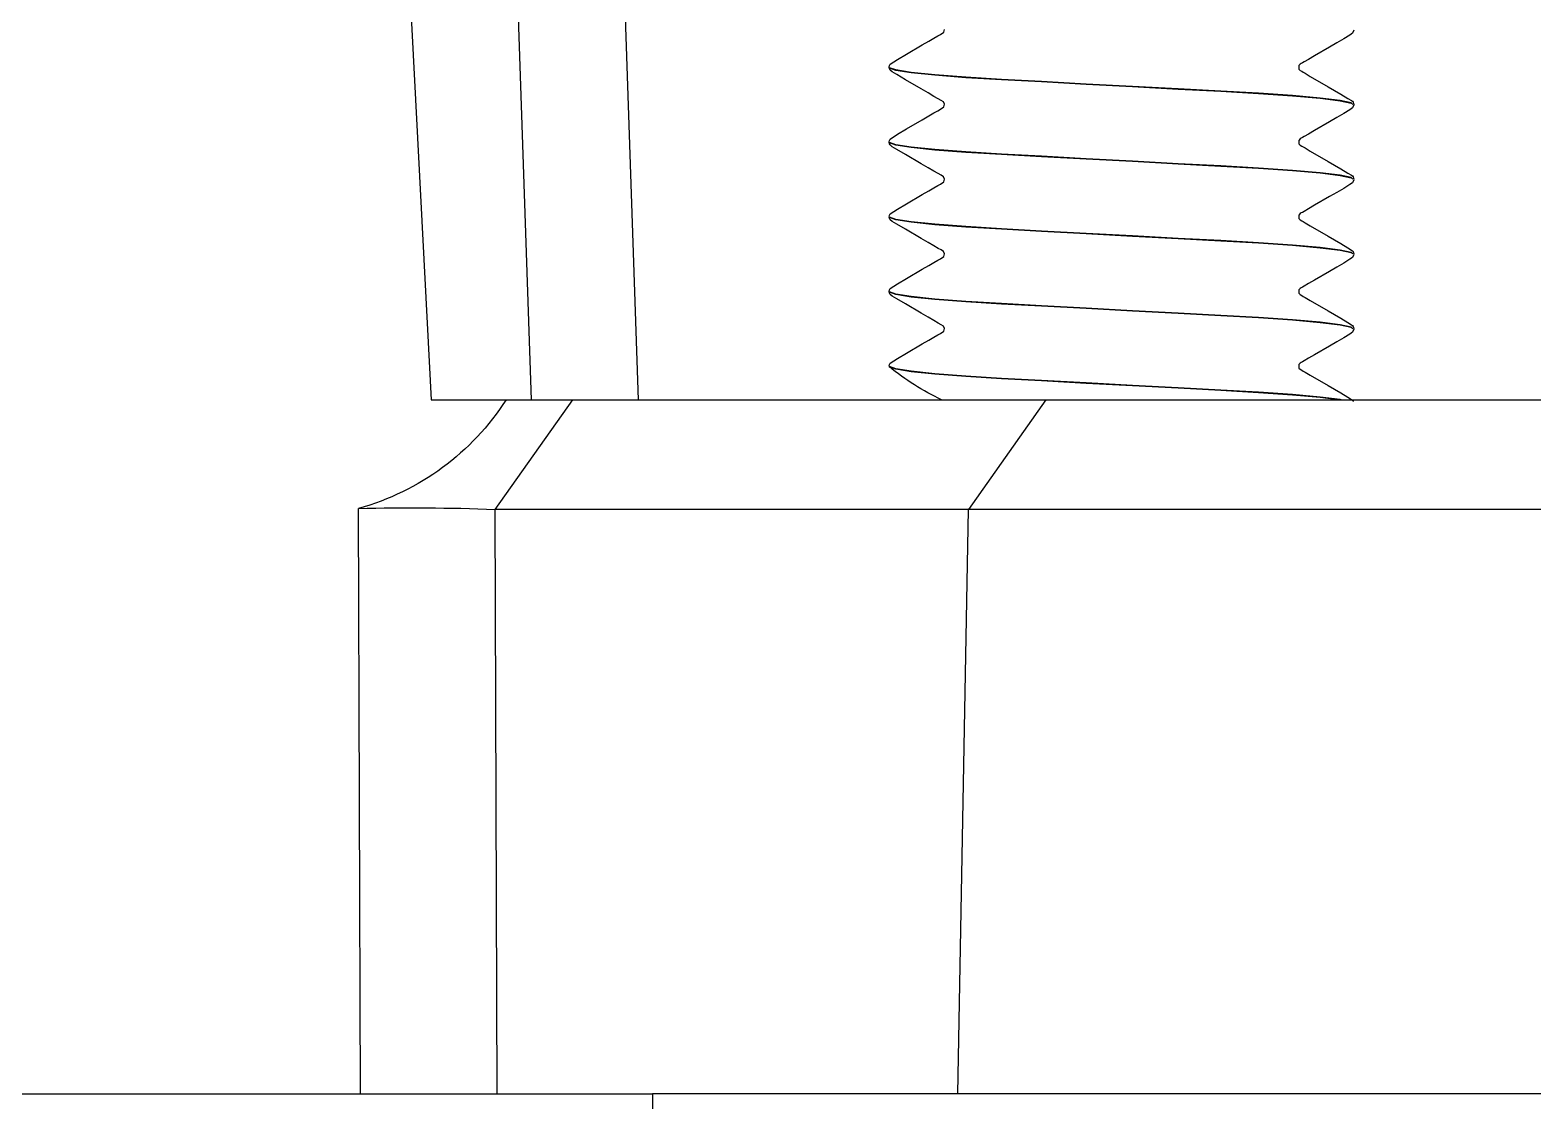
# Model space of a CAD drawing. Header units: millimetres. Extents: x -294625 to 2136527, y -251383 to 128331.
# Drawn here: x 1087846.3 to 1087860.35, y -78217.3 to -78207.28 of the extents above; entities that cross this region are included whole.
import ezdxf

# ---------------------------------------------------------------- set-up
doc = ezdxf.new("R2010")
doc.units = ezdxf.units.MM
doc.set_wipeout_variables(frame=1)
doc.layers.add('0.06 Trả nước', color=3, linetype='Continuous')
doc.layers.add('duong bao khuat', color=251, linetype='Continuous', lineweight=0)

# ---------------------------------------------------------------- blocks, each defined once
blk = doc.blocks.new('MB bom')
at = {"color": 8, "linetype": 'Continuous'}
for p, q in [((-199063.151, 638736.989), (-199063.151, 638672.041)), ((-199056.651, 638675.725), (-199056.651, 638689.382)), ((-199057.678, 638685.219), (-199057.678, 638674.999)), ((-199055.99, 638678.607), (-199056.018, 638678.596)), ((-199055.975, 638678.605), (-199055.986, 638678.607)), ((-199055.964, 638678.601), (-199055.975, 638678.605)), ((-199055.29, 638678.607), (-199055.318, 638678.596)), ((-199055.275, 638678.605), (-199055.286, 638678.607)), ((-199055.264, 638678.601), (-199055.275, 638678.605)), ((-199054.59, 638678.607), (-199054.618, 638678.596)), ((-199054.575, 638678.605), (-199054.586, 638678.607)), ((-199054.564, 638678.601), (-199054.575, 638678.605)), ((-199053.89, 638678.607), (-199053.918, 638678.596)), ((-199053.875, 638678.605), (-199053.886, 638678.607)), ((-199053.864, 638678.601), (-199053.875, 638678.605)), ((-199053.19, 638678.607), (-199053.218, 638678.596)), ((-199056.664, 638678.601), (-199056.668, 638678.603)), ((-199056.655, 638678.594), (-199056.664, 638678.601)), ((-199056.649, 638678.586), (-199056.655, 638678.594)), ((-199056.651, 638678.489), (-199056.649, 638678.481)), ((-199056.628, 638678.551), (-199056.649, 638678.586)), ((-199056.649, 638678.481), (-199056.626, 638678.294)), ((-199056.588, 638678.485), (-199056.628, 638678.551)), ((-199056.519, 638678.367), (-199056.588, 638678.485)), ((-199056.071, 638678.514), (-199056.109, 638678.449)), ((-199056.036, 638678.571), (-199056.071, 638678.514)), ((-199056.018, 638678.596), (-199056.036, 638678.571)), ((-199055.986, 638678.6), (-199055.971, 638678.584)), ((-199055.977, 638678.586), (-199055.975, 638678.584)), ((-199055.975, 638678.584), (-199055.953, 638678.481)), ((-199055.971, 638678.584), (-199055.949, 638678.481)), ((-199055.955, 638678.594), (-199055.964, 638678.601)), ((-199055.949, 638678.586), (-199055.955, 638678.594)), ((-199055.953, 638678.481), (-199055.93, 638678.294)), ((-199055.928, 638678.551), (-199055.949, 638678.586)), ((-199055.949, 638678.481), (-199055.926, 638678.294)), ((-199055.888, 638678.485), (-199055.928, 638678.551)), ((-199055.819, 638678.367), (-199055.888, 638678.485)), ((-199055.371, 638678.514), (-199055.409, 638678.449)), ((-199055.336, 638678.571), (-199055.371, 638678.514)), ((-199055.318, 638678.596), (-199055.336, 638678.571)), ((-199055.286, 638678.6), (-199055.271, 638678.584)), ((-199055.277, 638678.586), (-199055.275, 638678.584)), ((-199055.275, 638678.584), (-199055.253, 638678.481)), ((-199055.271, 638678.584), (-199055.249, 638678.481)), ((-199055.255, 638678.594), (-199055.264, 638678.601)), ((-199055.249, 638678.586), (-199055.255, 638678.594)), ((-199055.253, 638678.481), (-199055.23, 638678.294)), ((-199055.228, 638678.551), (-199055.249, 638678.586)), ((-199055.249, 638678.481), (-199055.226, 638678.294)), ((-199055.188, 638678.485), (-199055.228, 638678.551)), ((-199055.119, 638678.367), (-199055.188, 638678.485)), ((-199054.671, 638678.514), (-199054.709, 638678.449)), ((-199054.636, 638678.571), (-199054.671, 638678.514)), ((-199054.618, 638678.596), (-199054.636, 638678.571)), ((-199054.586, 638678.6), (-199054.571, 638678.584)), ((-199054.577, 638678.586), (-199054.575, 638678.584)), ((-199054.575, 638678.584), (-199054.553, 638678.481)), ((-199054.571, 638678.584), (-199054.549, 638678.481)), ((-199054.555, 638678.594), (-199054.564, 638678.601)), ((-199054.549, 638678.586), (-199054.555, 638678.594)), ((-199054.553, 638678.481), (-199054.53, 638678.294)), ((-199054.528, 638678.551), (-199054.549, 638678.586)), ((-199054.549, 638678.481), (-199054.526, 638678.294)), ((-199054.488, 638678.485), (-199054.528, 638678.551)), ((-199054.419, 638678.367), (-199054.488, 638678.485)), ((-199053.971, 638678.514), (-199054.009, 638678.449)), ((-199053.936, 638678.571), (-199053.971, 638678.514)), ((-199053.918, 638678.596), (-199053.936, 638678.571)), ((-199053.886, 638678.6), (-199053.871, 638678.584)), ((-199053.877, 638678.586), (-199053.875, 638678.584)), ((-199053.875, 638678.584), (-199053.853, 638678.481)), ((-199053.871, 638678.584), (-199053.849, 638678.481)), ((-199053.855, 638678.594), (-199053.864, 638678.601)), ((-199053.849, 638678.586), (-199053.855, 638678.594)), ((-199053.853, 638678.481), (-199053.83, 638678.294)), ((-199053.828, 638678.551), (-199053.849, 638678.586)), ((-199053.849, 638678.481), (-199053.826, 638678.294)), ((-199053.788, 638678.485), (-199053.828, 638678.551)), ((-199053.719, 638678.367), (-199053.788, 638678.485)), ((-199053.271, 638678.514), (-199053.309, 638678.449)), ((-199053.236, 638678.571), (-199053.271, 638678.514)), ((-199053.218, 638678.596), (-199053.236, 638678.571)), ((-199056.651, 638678.462), (-199056.63, 638678.294)), ((-199056.422, 638678.2), (-199056.519, 638678.367)), ((-199056.149, 638678.379), (-199056.23, 638678.239)), ((-199056.109, 638678.449), (-199056.149, 638678.379)), ((-199055.722, 638678.2), (-199055.819, 638678.367)), ((-199055.449, 638678.379), (-199055.53, 638678.239)), ((-199055.409, 638678.449), (-199055.449, 638678.379)), ((-199055.022, 638678.2), (-199055.119, 638678.367)), ((-199054.749, 638678.379), (-199054.83, 638678.239)), ((-199054.709, 638678.449), (-199054.749, 638678.379)), ((-199054.322, 638678.2), (-199054.419, 638678.367)), ((-199054.049, 638678.379), (-199054.13, 638678.239)), ((-199054.009, 638678.449), (-199054.049, 638678.379)), ((-199053.622, 638678.2), (-199053.719, 638678.367)), ((-199053.349, 638678.379), (-199053.43, 638678.239)), ((-199053.309, 638678.449), (-199053.349, 638678.379)), ((-199056.63, 638678.294), (-199056.607, 638678.033)), ((-199056.626, 638678.294), (-199056.603, 638678.033)), ((-199056.393, 638678.151), (-199056.422, 638678.2)), ((-199056.263, 638678.183), (-199056.287, 638678.142)), ((-199056.23, 638678.239), (-199056.263, 638678.183)), ((-199055.93, 638678.294), (-199055.907, 638678.033)), ((-199055.926, 638678.294), (-199055.903, 638678.033)), ((-199055.693, 638678.151), (-199055.722, 638678.2)), ((-199055.563, 638678.183), (-199055.587, 638678.142)), ((-199055.53, 638678.239), (-199055.563, 638678.183)), ((-199055.23, 638678.294), (-199055.207, 638678.033)), ((-199055.226, 638678.294), (-199055.203, 638678.033)), ((-199054.993, 638678.151), (-199055.022, 638678.2)), ((-199054.863, 638678.183), (-199054.887, 638678.142)), ((-199054.83, 638678.239), (-199054.863, 638678.183)), ((-199054.53, 638678.294), (-199054.507, 638678.033)), ((-199054.526, 638678.294), (-199054.503, 638678.033)), ((-199054.293, 638678.151), (-199054.322, 638678.2)), ((-199054.163, 638678.183), (-199054.187, 638678.142)), ((-199054.13, 638678.239), (-199054.163, 638678.183)), ((-199053.83, 638678.294), (-199053.807, 638678.033)), ((-199053.826, 638678.294), (-199053.803, 638678.033)), ((-199053.593, 638678.151), (-199053.622, 638678.2)), ((-199053.463, 638678.183), (-199053.487, 638678.142)), ((-199053.43, 638678.239), (-199053.463, 638678.183)), ((-199056.383, 638678.133), (-199056.393, 638678.151)), ((-199056.375, 638678.12), (-199056.383, 638678.133)), ((-199056.366, 638678.104), (-199056.375, 638678.12)), ((-199056.354, 638678.093), (-199056.366, 638678.104)), ((-199056.322, 638678.092), (-199056.354, 638678.093)), ((-199056.308, 638678.104), (-199056.322, 638678.092)), ((-199056.302, 638678.116), (-199056.308, 638678.104)), ((-199056.296, 638678.127), (-199056.302, 638678.116)), ((-199056.287, 638678.142), (-199056.296, 638678.127)), ((-199055.683, 638678.133), (-199055.693, 638678.151)), ((-199055.675, 638678.12), (-199055.683, 638678.133)), ((-199055.666, 638678.104), (-199055.675, 638678.12)), ((-199055.654, 638678.093), (-199055.666, 638678.104)), ((-199055.622, 638678.092), (-199055.654, 638678.093)), ((-199055.608, 638678.104), (-199055.622, 638678.092)), ((-199055.602, 638678.116), (-199055.608, 638678.104)), ((-199055.596, 638678.127), (-199055.602, 638678.116)), ((-199055.587, 638678.142), (-199055.596, 638678.127)), ((-199054.983, 638678.133), (-199054.993, 638678.151)), ((-199054.975, 638678.12), (-199054.983, 638678.133)), ((-199054.966, 638678.104), (-199054.975, 638678.12)), ((-199054.954, 638678.093), (-199054.966, 638678.104)), ((-199054.922, 638678.092), (-199054.954, 638678.093)), ((-199054.908, 638678.104), (-199054.922, 638678.092)), ((-199054.902, 638678.116), (-199054.908, 638678.104)), ((-199054.896, 638678.127), (-199054.902, 638678.116)), ((-199054.887, 638678.142), (-199054.896, 638678.127)), ((-199054.283, 638678.133), (-199054.293, 638678.151)), ((-199054.275, 638678.12), (-199054.283, 638678.133)), ((-199054.266, 638678.104), (-199054.275, 638678.12)), ((-199054.254, 638678.093), (-199054.266, 638678.104)), ((-199054.222, 638678.092), (-199054.254, 638678.093)), ((-199054.208, 638678.104), (-199054.222, 638678.092)), ((-199054.202, 638678.116), (-199054.208, 638678.104)), ((-199054.196, 638678.127), (-199054.202, 638678.116)), ((-199054.187, 638678.142), (-199054.196, 638678.127)), ((-199053.583, 638678.133), (-199053.593, 638678.151)), ((-199053.575, 638678.12), (-199053.583, 638678.133)), ((-199053.566, 638678.104), (-199053.575, 638678.12)), ((-199053.554, 638678.093), (-199053.566, 638678.104)), ((-199053.522, 638678.092), (-199053.554, 638678.093)), ((-199053.508, 638678.104), (-199053.522, 638678.092)), ((-199053.502, 638678.116), (-199053.508, 638678.104)), ((-199053.496, 638678.127), (-199053.502, 638678.116)), ((-199053.487, 638678.142), (-199053.496, 638678.127)), ((-199056.607, 638678.033), (-199056.585, 638677.716)), ((-199056.603, 638678.033), (-199056.581, 638677.716)), ((-199055.907, 638678.033), (-199055.885, 638677.716)), ((-199055.903, 638678.033), (-199055.881, 638677.716)), ((-199055.207, 638678.033), (-199055.185, 638677.716)), ((-199055.203, 638678.033), (-199055.181, 638677.716)), ((-199054.507, 638678.033), (-199054.485, 638677.716)), ((-199054.503, 638678.033), (-199054.481, 638677.716)), ((-199053.807, 638678.033), (-199053.785, 638677.716)), ((-199053.803, 638678.033), (-199053.781, 638677.716)), ((-199056.585, 638677.716), (-199056.565, 638677.361)), ((-199056.581, 638677.716), (-199056.561, 638677.361)), ((-199055.885, 638677.716), (-199055.865, 638677.361)), ((-199055.881, 638677.716), (-199055.861, 638677.361)), ((-199055.185, 638677.716), (-199055.165, 638677.361)), ((-199055.181, 638677.716), (-199055.161, 638677.361)), ((-199054.485, 638677.716), (-199054.465, 638677.361)), ((-199054.481, 638677.716), (-199054.461, 638677.361)), ((-199053.785, 638677.716), (-199053.765, 638677.361)), ((-199053.781, 638677.716), (-199053.761, 638677.361)), ((-199056.565, 638677.361), (-199056.544, 638676.964)), ((-199056.561, 638677.361), (-199056.54, 638676.964)), ((-199055.865, 638677.361), (-199055.844, 638676.964)), ((-199055.861, 638677.361), (-199055.84, 638676.964)), ((-199055.165, 638677.361), (-199055.144, 638676.964)), ((-199055.161, 638677.361), (-199055.14, 638676.964)), ((-199054.465, 638677.361), (-199054.444, 638676.964)), ((-199054.461, 638677.361), (-199054.44, 638676.964)), ((-199053.765, 638677.361), (-199053.744, 638676.964)), ((-199053.761, 638677.361), (-199053.74, 638676.964)), ((-199056.544, 638676.964), (-199056.521, 638676.536)), ((-199056.54, 638676.964), (-199056.517, 638676.536)), ((-199055.844, 638676.964), (-199055.821, 638676.536)), ((-199055.84, 638676.964), (-199055.817, 638676.536)), ((-199055.144, 638676.964), (-199055.121, 638676.536)), ((-199055.14, 638676.964), (-199055.117, 638676.536)), ((-199054.444, 638676.964), (-199054.421, 638676.536)), ((-199054.44, 638676.964), (-199054.417, 638676.536)), ((-199053.744, 638676.964), (-199053.721, 638676.536)), ((-199053.74, 638676.964), (-199053.717, 638676.536)), ((-199056.521, 638676.536), (-199056.498, 638676.1)), ((-199056.517, 638676.536), (-199056.494, 638676.1)), ((-199055.821, 638676.536), (-199055.798, 638676.1)), ((-199055.817, 638676.536), (-199055.794, 638676.1)), ((-199055.121, 638676.536), (-199055.098, 638676.1)), ((-199055.117, 638676.536), (-199055.094, 638676.1)), ((-199054.421, 638676.536), (-199054.398, 638676.1)), ((-199054.417, 638676.536), (-199054.394, 638676.1)), ((-199053.721, 638676.536), (-199053.698, 638676.1)), ((-199053.717, 638676.536), (-199053.694, 638676.1)), ((-199056.498, 638676.1), (-199056.475, 638675.684)), ((-199056.494, 638676.1), (-199056.471, 638675.684)), ((-199055.798, 638676.1), (-199055.775, 638675.684)), ((-199055.794, 638676.1), (-199055.771, 638675.684)), ((-199055.098, 638676.1), (-199055.075, 638675.684)), ((-199055.094, 638676.1), (-199055.071, 638675.684)), ((-199054.398, 638676.1), (-199054.375, 638675.684)), ((-199054.394, 638676.1), (-199054.371, 638675.684)), ((-199053.698, 638676.1), (-199053.675, 638675.684)), ((-199053.694, 638676.1), (-199053.671, 638675.684)), ((-199056.651, 638675.725), (-199057.678, 638674.999)), ((-199056.651, 638671.291), (-199056.651, 638675.725)), ((-199056.475, 638675.684), (-199056.455, 638675.308)), ((-199056.471, 638675.684), (-199056.451, 638675.308)), ((-199055.775, 638675.684), (-199055.755, 638675.308)), ((-199055.771, 638675.684), (-199055.751, 638675.308)), ((-199055.075, 638675.684), (-199055.055, 638675.308)), ((-199055.071, 638675.684), (-199055.051, 638675.308)), ((-199054.375, 638675.684), (-199054.355, 638675.308)), ((-199054.371, 638675.684), (-199054.351, 638675.308)), ((-199053.675, 638675.684), (-199053.655, 638675.308)), ((-199053.671, 638675.684), (-199053.651, 638675.308)), ((-199056.455, 638675.308), (-199056.435, 638674.974)), ((-199056.451, 638675.308), (-199056.43, 638674.974)), ((-199055.755, 638675.308), (-199055.735, 638674.974)), ((-199055.751, 638675.308), (-199055.73, 638674.974)), ((-199055.055, 638675.308), (-199055.035, 638674.974)), ((-199055.051, 638675.308), (-199055.03, 638674.974)), ((-199054.355, 638675.308), (-199054.335, 638674.974)), ((-199054.351, 638675.308), (-199054.33, 638674.974)), ((-199053.655, 638675.308), (-199053.635, 638674.974)), ((-199053.651, 638675.308), (-199053.63, 638674.974)), ((-199063.151, 638674.898), (-199057.678, 638674.999)), ((-199057.678, 638674.999), (-199057.678, 638670.565)), ((-199056.435, 638674.974), (-199056.412, 638674.685)), ((-199056.43, 638674.974), (-199056.408, 638674.685)), ((-199055.735, 638674.974), (-199055.712, 638674.685)), ((-199055.73, 638674.974), (-199055.708, 638674.685)), ((-199055.035, 638674.974), (-199055.012, 638674.685)), ((-199055.03, 638674.974), (-199055.008, 638674.685)), ((-199054.335, 638674.974), (-199054.312, 638674.685)), ((-199054.33, 638674.974), (-199054.308, 638674.685)), ((-199053.635, 638674.974), (-199053.612, 638674.685)), ((-199053.63, 638674.974), (-199053.608, 638674.685)), ((-199056.412, 638674.685), (-199056.389, 638674.462)), ((-199056.408, 638674.685), (-199056.385, 638674.462)), ((-199056.093, 638674.628), (-199056.065, 638674.676)), ((-199056.065, 638674.676), (-199056.044, 638674.712)), ((-199056.044, 638674.712), (-199056.031, 638674.736)), ((-199056.031, 638674.736), (-199056.009, 638674.769)), ((-199056.009, 638674.769), (-199055.984, 638674.775)), ((-199055.984, 638674.775), (-199055.962, 638674.765)), ((-199055.962, 638674.765), (-199055.948, 638674.743)), ((-199055.948, 638674.743), (-199055.933, 638674.715)), ((-199055.933, 638674.715), (-199055.91, 638674.675)), ((-199055.91, 638674.675), (-199055.878, 638674.621)), ((-199055.712, 638674.685), (-199055.689, 638674.462)), ((-199055.708, 638674.685), (-199055.685, 638674.462)), ((-199055.393, 638674.628), (-199055.365, 638674.676)), ((-199055.365, 638674.676), (-199055.344, 638674.712)), ((-199055.344, 638674.712), (-199055.331, 638674.736)), ((-199055.331, 638674.736), (-199055.309, 638674.769)), ((-199055.309, 638674.769), (-199055.284, 638674.775)), ((-199055.284, 638674.775), (-199055.262, 638674.765)), ((-199055.262, 638674.765), (-199055.248, 638674.743)), ((-199055.248, 638674.743), (-199055.233, 638674.715)), ((-199055.233, 638674.715), (-199055.21, 638674.675)), ((-199055.21, 638674.675), (-199055.178, 638674.621)), ((-199055.012, 638674.685), (-199054.989, 638674.462)), ((-199055.008, 638674.685), (-199054.985, 638674.462)), ((-199054.693, 638674.628), (-199054.665, 638674.676)), ((-199054.665, 638674.676), (-199054.644, 638674.712)), ((-199054.644, 638674.712), (-199054.631, 638674.736)), ((-199054.631, 638674.736), (-199054.609, 638674.769)), ((-199054.609, 638674.769), (-199054.584, 638674.775)), ((-199054.584, 638674.775), (-199054.562, 638674.765)), ((-199054.562, 638674.765), (-199054.548, 638674.743)), ((-199054.548, 638674.743), (-199054.533, 638674.715)), ((-199054.533, 638674.715), (-199054.51, 638674.675)), ((-199054.51, 638674.675), (-199054.478, 638674.621)), ((-199054.312, 638674.685), (-199054.289, 638674.462)), ((-199054.308, 638674.685), (-199054.285, 638674.462)), ((-199053.993, 638674.628), (-199053.965, 638674.676)), ((-199053.965, 638674.676), (-199053.944, 638674.712)), ((-199053.944, 638674.712), (-199053.931, 638674.736)), ((-199053.931, 638674.736), (-199053.909, 638674.769)), ((-199053.909, 638674.769), (-199053.884, 638674.775)), ((-199053.884, 638674.775), (-199053.862, 638674.765)), ((-199053.862, 638674.765), (-199053.848, 638674.743)), ((-199053.848, 638674.743), (-199053.833, 638674.715)), ((-199053.833, 638674.715), (-199053.81, 638674.675)), ((-199053.81, 638674.675), (-199053.778, 638674.621)), ((-199053.612, 638674.685), (-199053.589, 638674.462)), ((-199053.608, 638674.685), (-199053.585, 638674.462)), ((-199053.293, 638674.628), (-199053.265, 638674.676)), ((-199053.265, 638674.676), (-199053.244, 638674.712)), ((-199053.244, 638674.712), (-199053.231, 638674.736)), ((-199053.231, 638674.736), (-199053.209, 638674.769)), ((-199053.209, 638674.769), (-199053.184, 638674.775)), ((-199056.215, 638674.418), (-199056.128, 638674.567)), ((-199056.128, 638674.567), (-199056.093, 638674.628)), ((-199055.878, 638674.621), (-199055.84, 638674.556)), ((-199055.84, 638674.556), (-199055.754, 638674.408)), ((-199055.515, 638674.418), (-199055.428, 638674.567)), ((-199055.428, 638674.567), (-199055.393, 638674.628)), ((-199055.178, 638674.621), (-199055.14, 638674.556)), ((-199055.14, 638674.556), (-199055.054, 638674.408)), ((-199054.815, 638674.418), (-199054.728, 638674.567)), ((-199054.728, 638674.567), (-199054.693, 638674.628)), ((-199054.478, 638674.621), (-199054.44, 638674.556)), ((-199054.44, 638674.556), (-199054.354, 638674.408)), ((-199054.115, 638674.418), (-199054.028, 638674.567)), ((-199054.028, 638674.567), (-199053.993, 638674.628)), ((-199053.778, 638674.621), (-199053.74, 638674.556)), ((-199053.74, 638674.556), (-199053.654, 638674.408)), ((-199053.415, 638674.418), (-199053.328, 638674.567)), ((-199053.328, 638674.567), (-199053.293, 638674.628)), ((-199056.389, 638674.462), (-199056.366, 638674.318)), ((-199056.385, 638674.462), (-199056.362, 638674.318)), ((-199056.265, 638674.333), (-199056.215, 638674.418)), ((-199055.754, 638674.408), (-199055.706, 638674.327)), ((-199055.689, 638674.462), (-199055.666, 638674.318)), ((-199055.685, 638674.462), (-199055.662, 638674.318)), ((-199055.565, 638674.333), (-199055.515, 638674.418)), ((-199055.054, 638674.408), (-199055.006, 638674.327)), ((-199054.989, 638674.462), (-199054.966, 638674.318)), ((-199054.985, 638674.462), (-199054.962, 638674.318)), ((-199054.865, 638674.333), (-199054.815, 638674.418)), ((-199054.354, 638674.408), (-199054.306, 638674.327)), ((-199054.289, 638674.462), (-199054.266, 638674.318)), ((-199054.285, 638674.462), (-199054.262, 638674.318)), ((-199054.165, 638674.333), (-199054.115, 638674.418)), ((-199053.654, 638674.408), (-199053.606, 638674.327)), ((-199053.589, 638674.462), (-199053.566, 638674.318)), ((-199053.585, 638674.462), (-199053.562, 638674.318)), ((-199053.465, 638674.333), (-199053.415, 638674.418)), ((-199056.366, 638674.318), (-199056.345, 638674.259)), ((-199056.362, 638674.318), (-199056.341, 638674.259)), ((-199056.345, 638674.259), (-199056.34, 638674.264)), ((-199056.341, 638674.259), (-199056.336, 638674.264)), ((-199056.336, 638674.257), (-199056.322, 638674.26)), ((-199056.322, 638674.26), (-199056.309, 638674.267)), ((-199056.309, 638674.267), (-199056.265, 638674.333)), ((-199055.706, 638674.327), (-199055.681, 638674.285)), ((-199055.681, 638674.285), (-199055.665, 638674.266)), ((-199055.666, 638674.318), (-199055.645, 638674.259)), ((-199055.665, 638674.266), (-199055.653, 638674.26)), ((-199055.662, 638674.318), (-199055.641, 638674.259)), ((-199055.653, 638674.26), (-199055.64, 638674.257)), ((-199055.645, 638674.259), (-199055.64, 638674.264)), ((-199055.641, 638674.259), (-199055.636, 638674.264)), ((-199055.636, 638674.257), (-199055.622, 638674.26)), ((-199055.622, 638674.26), (-199055.609, 638674.267)), ((-199055.609, 638674.267), (-199055.565, 638674.333)), ((-199055.006, 638674.327), (-199054.981, 638674.285)), ((-199054.981, 638674.285), (-199054.965, 638674.266)), ((-199054.966, 638674.318), (-199054.945, 638674.259)), ((-199054.965, 638674.266), (-199054.953, 638674.26)), ((-199054.962, 638674.318), (-199054.941, 638674.259)), ((-199054.953, 638674.26), (-199054.94, 638674.257)), ((-199054.945, 638674.259), (-199054.94, 638674.264)), ((-199054.941, 638674.259), (-199054.936, 638674.264)), ((-199054.936, 638674.257), (-199054.922, 638674.26)), ((-199054.922, 638674.26), (-199054.909, 638674.267)), ((-199054.909, 638674.267), (-199054.865, 638674.333)), ((-199054.306, 638674.327), (-199054.281, 638674.285)), ((-199054.281, 638674.285), (-199054.265, 638674.266)), ((-199054.266, 638674.318), (-199054.245, 638674.259)), ((-199054.265, 638674.266), (-199054.253, 638674.26)), ((-199054.262, 638674.318), (-199054.241, 638674.259)), ((-199054.253, 638674.26), (-199054.24, 638674.257)), ((-199054.245, 638674.259), (-199054.24, 638674.264)), ((-199054.241, 638674.259), (-199054.236, 638674.264)), ((-199054.236, 638674.257), (-199054.222, 638674.26)), ((-199054.222, 638674.26), (-199054.209, 638674.267)), ((-199054.209, 638674.267), (-199054.165, 638674.333)), ((-199053.606, 638674.327), (-199053.581, 638674.285)), ((-199053.581, 638674.285), (-199053.565, 638674.266)), ((-199053.566, 638674.318), (-199053.545, 638674.259)), ((-199053.565, 638674.266), (-199053.553, 638674.26)), ((-199053.562, 638674.318), (-199053.541, 638674.259)), ((-199053.553, 638674.26), (-199053.54, 638674.257)), ((-199053.545, 638674.259), (-199053.54, 638674.264)), ((-199053.541, 638674.259), (-199053.536, 638674.264)), ((-199053.536, 638674.257), (-199053.522, 638674.26)), ((-199053.522, 638674.26), (-199053.509, 638674.267)), ((-199053.509, 638674.267), (-199053.465, 638674.333)), ((-199063.151, 638672.041), (-199069.151, 638672.041)), ((-199063.151, 638603.041), (-199063.151, 638672.041)), ((-199045.651, 638671.533), (-199056.651, 638671.905)), ((-199056.651, 638671.291), (-199057.678, 638670.565)), ((-199056.651, 638670.67), (-199056.651, 638671.291)), ((-199056.651, 638670.907), (-199045.651, 638670.534)), ((-199057.678, 638670.565), (-199063.151, 638670.583)), ((-199056.651, 638669.967), (-199056.651, 638670.67)), ((-199042.651, 638669.234), (-199056.651, 638669.967)), ((-199063.151, 638669.307), (-199057.669, 638669.288))]:
    blk.add_line(p, q, dxfattribs=at)
for centre, radius, start, end in [((-199054.497, 638675.768), 2.384, 205.3553, 219.3377), ((-199055.348, 638668.644), 2.409, 122.7306, 164.4914), ((-199077.853, 638669.784), 20.19, 358.5929, 2.2183)]:
    blk.add_arc(centre, radius, start, end, dxfattribs=at)
blk = doc.blocks.new('mat dung van')
blk.add_wipeout([(-195729.707, 638223.906), (-195717.069, 638221.473), (-195704.231, 638220.866), (-195693.823, 638221.725), (-195683.856, 638223.712), (-195674.926, 638226.527), (-195661.295, 638232.966), (-195649.926, 638240.774), (-195643.971, 638246.025), (-195640.128, 638249.961), (-195636.99, 638253.565), (-195633.697, 638257.808), (-195629.695, 638263.783), (-195624.538, 638273.47), (-195622.266, 638278.914), (-195619.48, 638287.546), (-195617.121, 638299.575), (-195616.415, 638310.36), (-195616.749, 638318.602), (-195618.333, 638329.33), (-195620.026, 638336.085), (-195627.119, 638353.411), (-195630.235, 638358.765), (-195637.263, 638368.444), (-195643.741, 638375.432), (-195650.87, 638381.656), (-195658.417, 638386.974), (-195664.059, 638390.251), (-195673.275, 638394.517), (-195683.12, 638397.773), (-195688.69, 638399.077), (-195696.651, 638400.309), (-195708.568, 638400.814), (-195717.939, 638400.099), (-195728.169, 638398.171), (-195733.965, 638396.519), (-195744.972, 638392.161), (-195753.535, 638387.518), (-195765.485, 638378.74), (-195772.561, 638371.869), (-195779.849, 638362.87), (-195784.34, 638355.866), (-195788.629, 638347.454), (-195793.347, 638334.133), (-195794.781, 638327.904), (-195796.138, 638317.873), (-195796.381, 638308.446), (-195795.82, 638300.526), (-195794.273, 638291.329), (-195791.588, 638281.767), (-195788.77, 638274.543), (-195785.226, 638267.382), (-195779.362, 638258.128), (-195772.629, 638249.885), (-195764.201, 638241.843), (-195760.263, 638238.728), (-195753.892, 638234.382), (-195744.927, 638229.497), (-195739.644, 638227.199)]).dxf.layer = 'duong bao khuat'
at = {"linetype": 'ByBlock'}
blk.add_circle((-195706.413, 638310.84), 90, dxfattribs=at)
blk = doc.blocks.new('PMBCB')
at = {"color": 8, "xscale": -0.998699011935332, "yscale": 0.998699011935332, "zscale": 0.998699011935332, "rotation": 270}
blk.add_blockref('MB bom', (-637462.743, 200790.955), dxfattribs=at)
at = {"layer": '0.06 Trả nước', "xscale": 0.5760000000000021, "yscale": 0.5760000000000021, "zscale": 0.5760000000000021, "rotation": 90}
blk.add_blockref('mat dung van', (368010.982, 114668.435), dxfattribs=at)
h = blk.add_hatch()
h.set_pattern_fill('BTCT2', color=8, scale=30, pattern_type=2)
h.set_pattern_definition([(50, (-27194.2, -11189.96), (215.17805, -18.8256), [22.5, -247.5]), (355, (-27194.2, -11189.96), (-41.6254, 225.6576), [18, -198]), (100.4514, (-27176.26, -11191.53), (173.5528, 206.8319), [19.122, -210.3426]), (46.1842, (-27194.2, -11129.96), (320.1723, -49.6557), [33.75, -371.25]), (96.6356, (-27167.5, -11134.1), (280.3988, 292.2354), [28.683, -315.514]), (351.1842, (-27194.2, -11129.96), (280.3986, 292.2356), [27, -297]), (21, (-27164.2, -11144.96), (179.0721, -120.7857), [22.5, -247.5]), (326, (-27164.2, -11144.96), (72.9946, 217.545), [18, -198]), (71.4514, (-27149.27, -11155.03), (252.0668, 96.7591), [19.122, -210.3426]), (37.5, (-27194.194, -11189.96), (3.64796, 99.86816), [0, -195.6, 0, -201, 0, -198.75]), (7.5, (-27194.19, -11189.96), (78.92086, 118.3235), [0, -114.6, 0, -191.1, 0, -75.75]), (327.5, (-27261.094, -11189.96), (160.14673, -6.76646), [0, -75, 0, -234, 0, -310.5]), (317.5, (-27291.1, -11189.96), (174.95585, 30.0315), [0, -97.5, 0, -155.4, 0, -220.5]), (45, (-27194.19, -11189.96), (-63.6396, 63.6396), []), (45, (-27194.19, -11168.96), (-63.6396, 63.6396), [])])
h.paths.add_polyline_path([(6600, 2700), (-2900, 2700), (-2900, -200), (6600, -200)])
h.paths.add_polyline_path([(5000, 2500), (5000, 0), (0, 0), (0, 2500)], flags=16)
h.paths.add_polyline_path([(5200, 2500), (6400, 2500), (6400, 0), (5200, 0)], flags=16)
h.paths.add_polyline_path([(-200, 2500), (-200, 0), (-2700, 0), (-2700, 2500)], flags=16)
h.paths.add_polyline_path([(5350.968, 389.341), (6075.73, 389.341), (6075.73, 539.341), (5350.968, 539.341)], flags=0)
h.paths.add_polyline_path([(5451.738, 547.351), (5986.024, 547.351), (5986.024, 775.923), (5451.738, 775.923)], flags=0)
h.paths.add_polyline_path([(4155.052, 389.341), (4879.814, 389.341), (4879.814, 539.341), (4155.052, 539.341)], flags=0)
h.paths.add_polyline_path([(4255.822, 547.351), (4790.108, 547.351), (4790.108, 775.923), (4255.822, 775.923)], flags=0)
h.paths.add_polyline_path([(-1032.124, 389.341), (-307.362, 389.341), (-307.362, 539.341), (-1032.124, 539.341)], flags=0)
h.paths.add_polyline_path([(-931.354, 547.351), (-397.069, 547.351), (-397.069, 775.923), (-931.354, 775.923)], flags=0)

msp = doc.modelspace()

# ---------------------------------------------------------------- block references
msp.add_blockref('PMBCB', (1087473.725, -80204.012))

doc.saveas('drawing.dxf')
